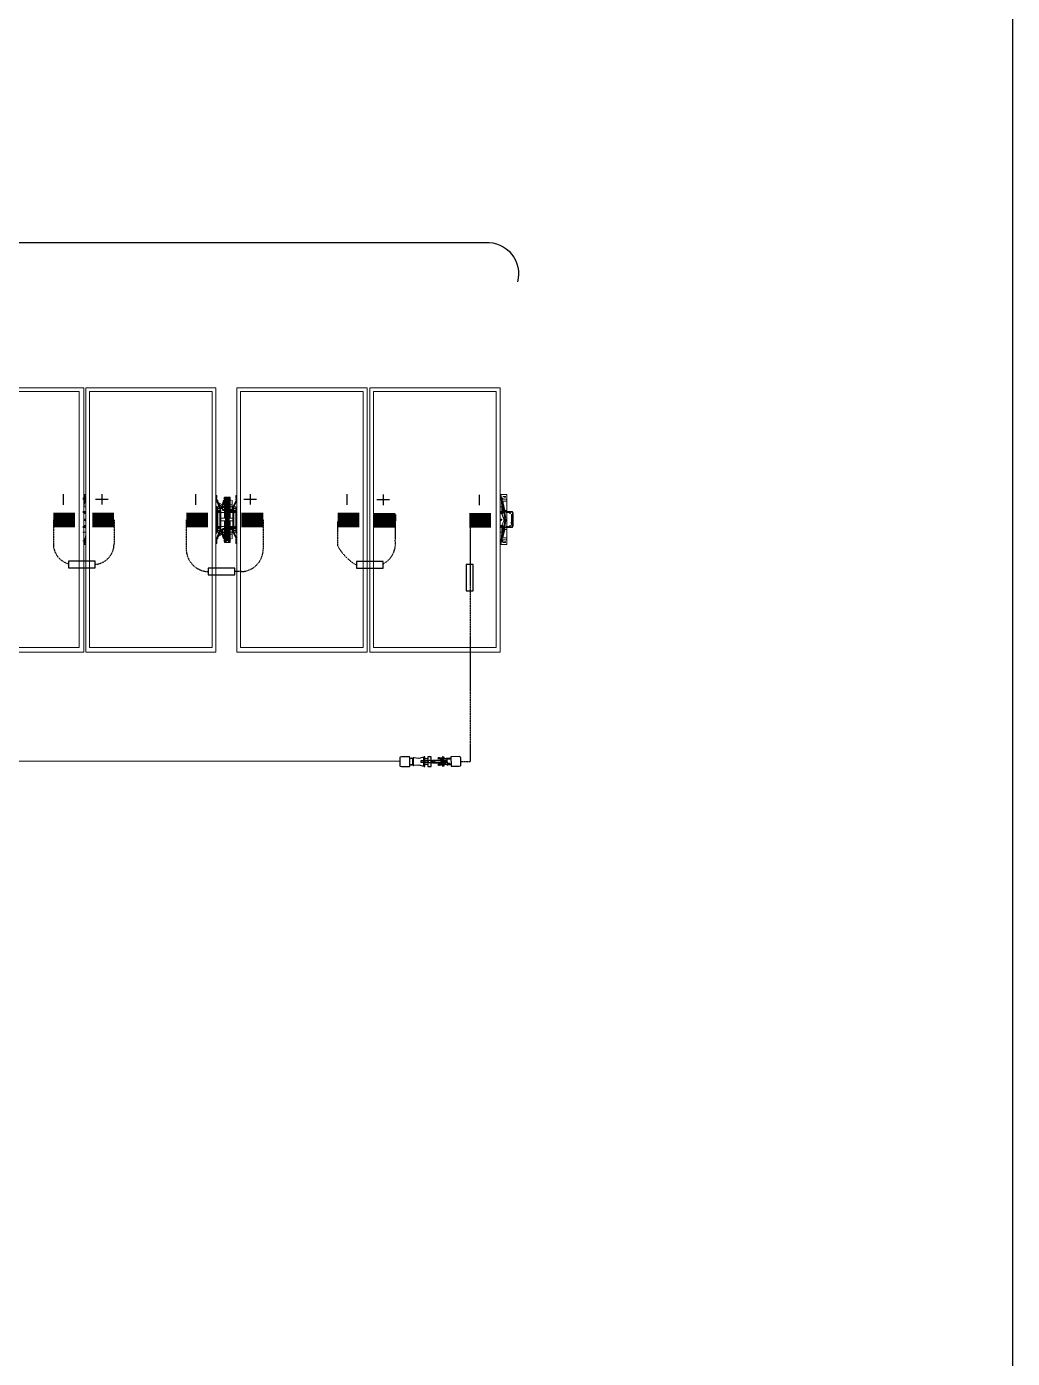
# Model space of a CAD drawing. Header units: feet. Extents: x -9903 to 12307, y -41 to 4121.
# Drawn here: x 3764.7 to 4102.5, y 2296.1 to 2752.3 of the extents above; entities that cross this region are included whole.
import ezdxf
from ezdxf.lldxf.tags import DXFTag

# ---------------------------------------------------------------- set-up
doc = ezdxf.new("R2010")
doc.units = ezdxf.units.FT
doc.header["$MEASUREMENT"] = 0
doc.linetypes.add('HIDDEN', pattern=[0.375, 0.25, -0.125])
for name, color, linetype in [('E-HARN-COMP', 8, 'Continuous'), ('E-TRNK-CABL-NEG', 6, 'HIDDEN'), ('E-TRUNK-CABLE-POS', 6, 'HIDDEN'), ('G-ANNO-TEXT', 1, 'Continuous'), ('Polarity-Text', 7, 'Continuous'), ('PV-DC-CABL-UG+', 5, 'DC+')]:
    doc.layers.add(name, color=color, linetype=linetype)
doc.styles.add('NEI-A', font='arial.ttf')
tags = doc.linetypes.add('DC+', pattern='A,0.176989,-0.049113,["DC+",NEI-A,S=0.1,R=0,X=0,Y=-0.05],-0.049113,-0.250887,0.176989', length=0.703091).pattern_tags.tags
tags[6] = DXFTag(74, 10)

# ---------------------------------------------------------------- blocks, each defined once
blk = doc.blocks.new('A$Cc93f9aa1')
at = {"lineweight": 5}
for points in [[(0.0233, 0.4666), (0.2533, 0.4666), (0.2533, 0), (0.0233, 0)], [(0.2467, 0.4583), (0.2467, 0.0067), (0.03, 0.0067), (0.03, 0.4583)], [(0.4883, 0.4666), (0.2583, 0.4666), (0.2583, 0), (0.4883, 0)], [(0.4816, 0.4583), (0.4816, 0.0067), (0.265, 0.0067), (0.265, 0.4583)], [(0.525, 0.4666), (0.525, 0), (0.755, 0), (0.755, 0.4666)], [(0.5316, 0.4583), (0.7483, 0.4583), (0.7483, 0.0067), (0.5316, 0.0067)], [(0.7583, 0), (0.99, 0), (0.99, 0.4666), (0.7583, 0.4666)], [(0.7666, 0.0067), (0.7666, 0.4583), (0.9816, 0.4583), (0.9816, 0.0067)], [(0.5033, 0.2617), (0.5016, 0.2617)], [(0.51, 0.2617), (0.5083, 0.2617)], [(0.5116, 0.2667), (0.51, 0.2667), (0.51, 0.2583), (0.5116, 0.2583)], [(0.02, 0.2433), (0.0183, 0.2433), (0.0183, 0.245), (0.02, 0.245)], [(0.4916, 0.2483), (0.49, 0.2467), (0.4916, 0.245), (0.4933, 0.2467)], [(0.4916, 0.2483), (0.49, 0.2483), (0.49, 0.2467), (0.49, 0.245), (0.4916, 0.245), (0.4933, 0.245), (0.4933, 0.2467), (0.4933, 0.2483)], [(0.4933, 0.2467), (0.4916, 0.2467)], [(0.4983, 0.2483), (0.4966, 0.25), (0.4983, 0.2483), (0.5, 0.2483)], [(0.5016, 0.2367), (0.5, 0.2367)], [(0.5033, 0.2183), (0.5033, 0.2467), (0.5016, 0.2467), (0.5016, 0.2183)], [(0.5066, 0.2467), (0.5066, 0.2183), (0.5083, 0.2183), (0.5083, 0.2467)], [(0.5116, 0.235), (0.51, 0.235), (0.51, 0.2383), (0.51, 0.2367), (0.5083, 0.2367), (0.51, 0.2367), (0.51, 0.235)], [(0.52, 0.245), (0.5216, 0.245), (0.5216, 0.2467), (0.5216, 0.2483), (0.52, 0.2483), (0.5183, 0.2483), (0.5183, 0.2467), (0.5183, 0.245)], [(0.52, 0.2483), (0.5183, 0.2467), (0.52, 0.245), (0.5216, 0.2467)], [(0.5216, 0.2467), (0.52, 0.2467)], [(0.5216, 0.2467), (0.52, 0.2467)], [(0.525, 0.245), (0.5233, 0.245)], [(0.01, 0.22), (0.0117, 0.22), (0.0083, 0.22)], [(0.0133, 0.23), (0.015, 0.23), (0.0167, 0.22), (0.015, 0.22)], [(0.49, 0.235), (0.4883, 0.235)], [(0.49, 0.23), (0.4883, 0.23)], [(0.4916, 0.22), (0.49, 0.2183), (0.4916, 0.2167), (0.4933, 0.2183)], [(0.4916, 0.22), (0.49, 0.22), (0.49, 0.2183), (0.49, 0.2167), (0.4916, 0.2167), (0.4933, 0.2167), (0.4933, 0.2183), (0.4933, 0.22)], [(0.4933, 0.2183), (0.4916, 0.2183)], [(0.4933, 0.2183), (0.4916, 0.2183)], [(0.5, 0.2267), (0.5, 0.23)], [(0.5033, 0.1967), (0.505, 0.1967), (0.505, 0.1983), (0.505, 0.2183), (0.5033, 0.2183)], [(0.5116, 0.2167), (0.51, 0.2167)], [(0.52, 0.22), (0.5183, 0.2183), (0.52, 0.2167), (0.5216, 0.2183)], [(0.5216, 0.2183), (0.52, 0.2183)], [(0.5216, 0.2183), (0.52, 0.2183)], [(0.525, 0.235), (0.5233, 0.235)], [(0.5233, 0.23), (0.525, 0.23)], [(0.5233, 0.22), (0.525, 0.22)], [(0.7566, 0.235), (0.7566, 0.2333), (0.7583, 0.2333), (0.7583, 0.2317), (0.7566, 0.2317), (0.755, 0.2317), (0.755, 0.2333)], [(0.5033, 0.2033), (0.5016, 0.2033)], [(0.505, 0.195), (0.5033, 0.195)], [(0.5083, 0.1967), (0.5066, 0.1967)], [(0.5083, 0.195), (0.5066, 0.195)], [(0.51, 0.2033), (0.5083, 0.2033)], [(0.5233, 0.2), (0.5216, 0.2), (0.5216, 0.2017), (0.5216, 0.2)]]:
    blk.add_lwpolyline(points, close=True, dxfattribs=at)
for points in [[(0.0217, 0.27), (0.0217, 0.2733), (0.02, 0.27), (0.02, 0.2717), (0.0183, 0.2717), (0.0183, 0.2683), (0.0117, 0.2683), (0.0117, 0.2767), (0.0133, 0.2767)], [(0.0117, 0.2767), (0.0233, 0.2767)], [(0.0117, 0.25), (0.0117, 0.2467), (0.015, 0.2467), (0.015, 0.245), (0.0167, 0.245), (0.0183, 0.245), (0.0183, 0.2533), (0.0167, 0.25), (0.02, 0.2667), (0.02, 0.265), (0.0183, 0.265), (0.0117, 0.265), (0.0117, 0.2683)], [(0.0117, 0.265), (0.0117, 0.25), (0.015, 0.25), (0.015, 0.2467), (0.0167, 0.2467)], [(0.0183, 0.2733), (0.0167, 0.2733), (0.0133, 0.2733), (0.015, 0.2733)], [(0.0167, 0.2717), (0.0133, 0.2717)], [(0.015, 0.2317), (0.015, 0.235), (0.0167, 0.245), (0.0167, 0.2467), (0.0167, 0.25), (0.015, 0.25), (0.0183, 0.265)], [(0.02, 0.255), (0.0183, 0.255), (0.0183, 0.2533), (0.02, 0.27), (0.02, 0.2683), (0.02, 0.265)], [(0.02, 0.2683), (0.0183, 0.2683)], [(0.0233, 0.2467), (0.02, 0.2467), (0.02, 0.255), (0.0217, 0.2733), (0.0233, 0.2733), (0.0233, 0.2717)], [(0.0217, 0.2733), (0.0217, 0.275), (0.0217, 0.2733)], [(0.0217, 0.2683), (0.0217, 0.2667)], [(0.4966, 0.255), (0.495, 0.255), (0.4933, 0.2533), (0.4933, 0.2517), (0.49, 0.2517), (0.49, 0.255), (0.4933, 0.255), (0.4883, 0.265), (0.49, 0.265), (0.4883, 0.2667), (0.49, 0.2667), (0.49, 0.27), (0.49, 0.275), (0.4883, 0.275)], [(0.49, 0.27), (0.49, 0.27)], [(0.49, 0.2667), (0.49, 0.2667)], [(0.49, 0.265), (0.495, 0.255), (0.4933, 0.255), (0.4933, 0.2533)], [(0.4966, 0.2517), (0.4966, 0.25), (0.4966, 0.2617), (0.4966, 0.2667), (0.4966, 0.2583), (0.5, 0.2583), (0.5, 0.2667), (0.4983, 0.2667)], [(0.4966, 0.26), (0.4966, 0.25)], [(0.4966, 0.26), (0.4966, 0.26)], [(0.4983, 0.2667), (0.4983, 0.2667)], [(0.5, 0.2717), (0.5, 0.2733), (0.5, 0.27), (0.5016, 0.27), (0.5033, 0.27), (0.5033, 0.2683), (0.505, 0.2683), (0.505, 0.2667)], [(0.5083, 0.2733), (0.5066, 0.2733), (0.5016, 0.2733), (0.5, 0.2733), (0.5016, 0.2733)], [(0.5033, 0.2717), (0.5016, 0.2717), (0.5, 0.2717), (0.5016, 0.2717), (0.5033, 0.27), (0.505, 0.27), (0.5033, 0.27), (0.505, 0.27), (0.5066, 0.27), (0.5083, 0.27), (0.5066, 0.27), (0.5083, 0.2717), (0.51, 0.2717), (0.5083, 0.2717), (0.5066, 0.2717)], [(0.5, 0.27), (0.5, 0.2617), (0.5, 0.2383), (0.5016, 0.2383)], [(0.5016, 0.27), (0.5, 0.27), (0.5016, 0.27), (0.5033, 0.27), (0.5016, 0.27), (0.5016, 0.2683), (0.5033, 0.2683), (0.505, 0.2683), (0.5066, 0.2683), (0.5083, 0.2683), (0.51, 0.2683)], [(0.5, 0.2667), (0.5016, 0.2667)], [(0.5016, 0.27), (0.5016, 0.27)], [(0.5016, 0.2467), (0.5016, 0.2683), (0.5033, 0.2683), (0.5033, 0.2467), (0.505, 0.2467), (0.505, 0.2183), (0.5066, 0.2183), (0.5066, 0.1967), (0.5083, 0.1967), (0.5083, 0.2183)], [(0.5033, 0.2667), (0.505, 0.2667), (0.505, 0.2467), (0.5066, 0.2467), (0.5066, 0.2683), (0.5083, 0.2683), (0.5083, 0.27), (0.51, 0.27), (0.51, 0.2733), (0.5083, 0.2733), (0.5083, 0.2717)], [(0.505, 0.27), (0.5066, 0.27), (0.5066, 0.2683), (0.5083, 0.2683), (0.5083, 0.2467)], [(0.5066, 0.27), (0.5083, 0.27), (0.51, 0.27), (0.5083, 0.27), (0.51, 0.27), (0.5116, 0.27)], [(0.5066, 0.2667), (0.5083, 0.2667)], [(0.5083, 0.2383), (0.51, 0.2383), (0.51, 0.2617), (0.51, 0.27)], [(0.51, 0.2667), (0.5116, 0.2667), (0.5133, 0.2617), (0.5133, 0.25), (0.5133, 0.2517)], [(0.51, 0.2483), (0.5116, 0.25), (0.5116, 0.2483), (0.5133, 0.25), (0.5133, 0.26)], [(0.5116, 0.2667), (0.5116, 0.2667)], [(0.52, 0.2617), (0.5133, 0.2583), (0.5133, 0.2567)], [(0.5133, 0.26), (0.5133, 0.26)], [(0.5216, 0.265), (0.5183, 0.255), (0.52, 0.255), (0.5183, 0.2533), (0.5183, 0.255), (0.52, 0.255)], [(0.5233, 0.2567), (0.5233, 0.255), (0.52, 0.255), (0.5233, 0.265), (0.5216, 0.265), (0.5216, 0.2633), (0.5216, 0.265), (0.5233, 0.265), (0.525, 0.2667)], [(0.5216, 0.2633), (0.5216, 0.2667), (0.5233, 0.2667), (0.5233, 0.27), (0.5233, 0.275), (0.525, 0.275)], [(0.5233, 0.27), (0.5233, 0.27)], [(0.5233, 0.2667), (0.5233, 0.2667)], [(0.755, 0.2767), (0.7583, 0.2767)], [(0.7566, 0.27), (0.7566, 0.2733), (0.7566, 0.275), (0.7566, 0.2733), (0.7566, 0.2717), (0.7583, 0.2717), (0.7583, 0.27), (0.7583, 0.2683)], [(0.7566, 0.275), (0.7583, 0.275)], [(0.76, 0.255), (0.7583, 0.255), (0.7583, 0.2633), (0.7566, 0.2733)], [(0, 0.245), (0, 0.22)], [(0.0017, 0.2467), (0.005, 0.2467), (0.01, 0.2467), (0.0083, 0.2467), (0.01, 0.2467)], [(0.0017, 0.245), (0.0033, 0.245)], [(0.0033, 0.2383), (0.0033, 0.2433), (0.0033, 0.2233), (0.0033, 0.2283), (0.0033, 0.2267)], [(0.005, 0.2383), (0.0033, 0.2383), (0.0033, 0.2283)], [(0.0033, 0.2367), (0.0033, 0.2383), (0.0033, 0.2367)], [(0.0067, 0.2433), (0.005, 0.2433), (0.005, 0.245), (0.0067, 0.245), (0.0067, 0.2467), (0.0083, 0.2467), (0.01, 0.2467), (0.0117, 0.2467), (0.0083, 0.2467), (0.0083, 0.245), (0.0067, 0.245), (0.005, 0.245), (0.005, 0.2433)], [(0.005, 0.245), (0.0067, 0.245)], [(0.0133, 0.2467), (0.0117, 0.2467), (0.01, 0.2467), (0.01, 0.245), (0.0083, 0.245), (0.0067, 0.245), (0.0083, 0.245), (0.0117, 0.245), (0.01, 0.245)], [(0.0083, 0.2467), (0.0083, 0.245)], [(0.0117, 0.2467), (0.0117, 0.245), (0.0117, 0.2183)], [(0.0133, 0.245), (0.0117, 0.245), (0.0117, 0.2417), (0.0117, 0.2233), (0.0117, 0.22), (0.0133, 0.22)], [(0.015, 0.245), (0.0133, 0.235), (0.0133, 0.2317)], [(0.0233, 0.2433), (0.02, 0.2433), (0.0217, 0.2433), (0.02, 0.2433), (0.0167, 0.235), (0.015, 0.235), (0.0133, 0.235)], [(0.0183, 0.25), (0.0167, 0.25), (0.015, 0.25)], [(0.015, 0.235), (0.0167, 0.235), (0.02, 0.2433), (0.02, 0.245), (0.02, 0.2433)], [(0.0183, 0.2433), (0.02, 0.245), (0.0183, 0.245), (0.02, 0.245), (0.02, 0.2467)], [(0.0233, 0.245), (0.02, 0.245), (0.0217, 0.245)], [(0.4866, 0.255), (0.4866, 0.255)], [(0.4883, 0.255), (0.4883, 0.2567)], [(0.49, 0.255), (0.4883, 0.255), (0.4883, 0.2533), (0.4883, 0.255), (0.4883, 0.2533), (0.4883, 0.2517), (0.49, 0.2517), (0.49, 0.25), (0.4883, 0.25), (0.4883, 0.215), (0.49, 0.215), (0.49, 0.2133), (0.4933, 0.2133), (0.4933, 0.2117), (0.4933, 0.21), (0.495, 0.21), (0.49, 0.2), (0.4883, 0.2), (0.49, 0.2017)], [(0.4883, 0.25), (0.4883, 0.2517)], [(0.4883, 0.245), (0.49, 0.245)], [(0.495, 0.245), (0.5, 0.245), (0.4983, 0.2467), (0.495, 0.2467), (0.4933, 0.2467), (0.4916, 0.2467), (0.4933, 0.2467), (0.4916, 0.2467), (0.4933, 0.2467), (0.4916, 0.2467), (0.4933, 0.2467), (0.4916, 0.2467), (0.4916, 0.245), (0.4933, 0.245), (0.4933, 0.2483), (0.4916, 0.2483), (0.4916, 0.2467)], [(0.4933, 0.215), (0.495, 0.215), (0.495, 0.2517), (0.4933, 0.2517), (0.495, 0.2517), (0.495, 0.255)], [(0.4933, 0.2517), (0.4933, 0.2517)], [(0.495, 0.2517), (0.495, 0.2517)], [(0.5, 0.2483), (0.4983, 0.2483), (0.4966, 0.25), (0.4983, 0.25), (0.4983, 0.2483), (0.5, 0.2483), (0.495, 0.2483)], [(0.5016, 0.23), (0.5, 0.23), (0.5016, 0.23), (0.5, 0.23), (0.5016, 0.23), (0.495, 0.23), (0.495, 0.235), (0.5016, 0.235), (0.5, 0.235), (0.5, 0.2367), (0.5, 0.2383), (0.5, 0.235)], [(0.4966, 0.2583), (0.4966, 0.2567), (0.4966, 0.255), (0.5, 0.255), (0.5, 0.2583)], [(0.4966, 0.2567), (0.4966, 0.2517), (0.4966, 0.25), (0.5, 0.25), (0.5, 0.255)], [(0.51, 0.2583), (0.51, 0.255), (0.5116, 0.255), (0.5116, 0.2567), (0.5133, 0.2517), (0.5116, 0.25), (0.51, 0.25), (0.51, 0.255)], [(0.515, 0.25), (0.5133, 0.25), (0.5116, 0.2483), (0.5133, 0.2483), (0.5116, 0.2483), (0.51, 0.2483), (0.5116, 0.2483), (0.51, 0.2483), (0.51, 0.2467)], [(0.51, 0.245), (0.5166, 0.245)], [(0.5183, 0.2583), (0.5133, 0.2533)], [(0.5183, 0.2133), (0.5216, 0.2133), (0.5216, 0.2117), (0.5233, 0.21), (0.5233, 0.2117), (0.525, 0.2117), (0.5233, 0.2117), (0.5233, 0.2133), (0.5216, 0.2133), (0.5216, 0.215), (0.5233, 0.215), (0.5233, 0.25), (0.5216, 0.25), (0.5216, 0.2517), (0.5216, 0.2533), (0.5233, 0.255), (0.5233, 0.2533), (0.525, 0.255), (0.5233, 0.2533), (0.5233, 0.2517), (0.5183, 0.2517), (0.5183, 0.2533), (0.5166, 0.2533), (0.515, 0.2517), (0.5133, 0.2517), (0.5183, 0.255), (0.5166, 0.2533), (0.5166, 0.2517), (0.5183, 0.2517), (0.5166, 0.2517), (0.5166, 0.215), (0.5183, 0.215)], [(0.5216, 0.245), (0.52, 0.245), (0.5216, 0.2467), (0.5216, 0.2483), (0.5183, 0.2483), (0.5183, 0.2467), (0.52, 0.245)], [(0.5183, 0.2467), (0.52, 0.2467)], [(0.52, 0.2483), (0.5216, 0.2483)], [(0.52, 0.2467), (0.5216, 0.2467)], [(0.52, 0.2467), (0.5216, 0.2467)], [(0.52, 0.2467), (0.5216, 0.2467)], [(0.52, 0.2467), (0.5216, 0.2467)], [(0.52, 0.2467), (0.5216, 0.2467)], [(0.5233, 0.2517), (0.5233, 0.25)], [(0.525, 0.2467), (0.5233, 0.2467)], [(0.755, 0.2467), (0.7583, 0.2467)], [(0.755, 0.245), (0.7583, 0.245), (0.76, 0.245)], [(0.7583, 0.245), (0.7583, 0.2433), (0.755, 0.2433)], [(0.76, 0.2467), (0.7583, 0.2467), (0.7583, 0.255)], [(0.0067, 0.2217), (0.005, 0.2217), (0.005, 0.22), (0.0067, 0.22), (0.0083, 0.2183), (0.0117, 0.2183), (0.01, 0.2183), (0.005, 0.2183), (0.0017, 0.2183)], [(0.0017, 0.22), (0.0033, 0.22)], [(0.005, 0.2217), (0.005, 0.22), (0.0067, 0.22), (0.0083, 0.22), (0.0083, 0.2183), (0.0083, 0.22), (0.01, 0.22), (0.0083, 0.22), (0.0067, 0.22), (0.005, 0.22)], [(0.0133, 0.2183), (0.0117, 0.2183), (0.01, 0.22), (0.0083, 0.22)], [(0.0117, 0.1967), (0.0117, 0.2), (0.0183, 0.2), (0.02, 0.2), (0.0167, 0.215), (0.0167, 0.2167), (0.015, 0.2167), (0.0167, 0.2167), (0.0167, 0.215), (0.0167, 0.22), (0.0167, 0.2183), (0.015, 0.2183), (0.015, 0.22)], [(0.0117, 0.2167), (0.0117, 0.2183), (0.015, 0.2183), (0.015, 0.2167)], [(0.0183, 0.2), (0.015, 0.2167), (0.0117, 0.2167), (0.0117, 0.2)], [(0.02, 0.2233), (0.0167, 0.2317), (0.0167, 0.235), (0.015, 0.2333), (0.015, 0.2317), (0.0167, 0.23), (0.015, 0.23), (0.0167, 0.23), (0.02, 0.2217), (0.0217, 0.2217), (0.02, 0.2217), (0.02, 0.22), (0.0183, 0.2217)], [(0.0217, 0.1917), (0.02, 0.21), (0.02, 0.2117), (0.0183, 0.2117), (0.0183, 0.22), (0.0167, 0.22), (0.0183, 0.22), (0.0183, 0.2217), (0.02, 0.2217), (0.0233, 0.2217)], [(0.02, 0.1967), (0.02, 0.195), (0.0183, 0.2117), (0.0167, 0.215), (0.0183, 0.215)], [(0.0233, 0.22), (0.02, 0.22), (0.0217, 0.22), (0.02, 0.22), (0.02, 0.2217), (0.02, 0.22), (0.0183, 0.22), (0.02, 0.22), (0.02, 0.2183), (0.02, 0.21)], [(0.02, 0.22), (0.0183, 0.22)], [(0.0233, 0.2317), (0.02, 0.2317), (0.02, 0.2333), (0.0217, 0.2333), (0.0217, 0.235), (0.0233, 0.2333)], [(0.0233, 0.2183), (0.02, 0.2183)], [(0.4883, 0.22), (0.49, 0.22)], [(0.4883, 0.2133), (0.4883, 0.215)], [(0.4883, 0.21), (0.4883, 0.2117), (0.4883, 0.2133), (0.49, 0.2133), (0.49, 0.21), (0.4933, 0.21), (0.4883, 0.2)], [(0.49, 0.21), (0.49, 0.2117), (0.4883, 0.2117)], [(0.4933, 0.22), (0.4916, 0.22)], [(0.4916, 0.2183), (0.4916, 0.22)], [(0.4916, 0.2183), (0.4933, 0.2183)], [(0.4916, 0.2183), (0.4933, 0.2183)], [(0.4916, 0.2183), (0.4933, 0.2183)], [(0.4916, 0.2183), (0.4933, 0.2183)], [(0.4916, 0.2183), (0.4916, 0.2167), (0.4933, 0.2167)], [(0.4916, 0.2183), (0.4933, 0.2183)], [(0.4933, 0.2183), (0.4933, 0.22)], [(0.4933, 0.2183), (0.4933, 0.2167)], [(0.4933, 0.215), (0.4933, 0.215)], [(0.4933, 0.2117), (0.495, 0.2117), (0.495, 0.21), (0.495, 0.2133), (0.4933, 0.2133)], [(0.495, 0.235), (0.4966, 0.235)], [(0.495, 0.2183), (0.4983, 0.2183), (0.5, 0.22), (0.495, 0.22)], [(0.5, 0.2167), (0.4983, 0.2167), (0.4966, 0.215), (0.4983, 0.2167), (0.4983, 0.215), (0.4966, 0.215), (0.4983, 0.2167), (0.5, 0.2167), (0.4983, 0.2167), (0.5, 0.2167), (0.495, 0.2167)], [(0.495, 0.215), (0.495, 0.215)], [(0.4966, 0.2133), (0.4966, 0.215), (0.4966, 0.1983), (0.4966, 0.2067), (0.5, 0.2067), (0.5, 0.21)], [(0.4966, 0.2083), (0.4966, 0.215), (0.5, 0.215), (0.5, 0.2117), (0.5, 0.21), (0.4966, 0.21), (0.4966, 0.2083), (0.4966, 0.2067)], [(0.4966, 0.205), (0.4966, 0.215)], [(0.5016, 0.2267), (0.5, 0.2267), (0.5, 0.2033), (0.5, 0.195)], [(0.5066, 0.195), (0.5066, 0.1967), (0.505, 0.1967), (0.5033, 0.1967), (0.5016, 0.1967), (0.5016, 0.2183)], [(0.5083, 0.235), (0.5166, 0.235), (0.5166, 0.23), (0.5083, 0.23), (0.51, 0.23), (0.5116, 0.23), (0.51, 0.23)], [(0.5083, 0.23), (0.51, 0.23), (0.51, 0.2267), (0.51, 0.23), (0.5116, 0.23)], [(0.5083, 0.2267), (0.51, 0.2267)], [(0.51, 0.2033), (0.51, 0.2267)], [(0.5166, 0.22), (0.51, 0.22)], [(0.5133, 0.2133), (0.5133, 0.215), (0.51, 0.215), (0.51, 0.2117), (0.51, 0.21), (0.5116, 0.21), (0.5116, 0.2083), (0.5133, 0.2133), (0.5133, 0.215), (0.5133, 0.205), (0.5133, 0.215), (0.5116, 0.2167), (0.5133, 0.2167), (0.5116, 0.2167), (0.51, 0.2167), (0.51, 0.2183)], [(0.5116, 0.2167), (0.5133, 0.215), (0.5116, 0.2167), (0.5116, 0.215)], [(0.52, 0.21), (0.5183, 0.2117), (0.5166, 0.2117), (0.515, 0.2133), (0.5133, 0.2133), (0.5183, 0.21), (0.5183, 0.2117), (0.5183, 0.2133), (0.5166, 0.2133), (0.5166, 0.2117), (0.5183, 0.21), (0.52, 0.21), (0.5183, 0.21), (0.5216, 0.2)], [(0.5183, 0.2067), (0.5133, 0.2117)], [(0.5166, 0.215), (0.5166, 0.215)], [(0.52, 0.22), (0.5183, 0.22), (0.5183, 0.2183), (0.52, 0.2167), (0.5183, 0.2167), (0.5183, 0.2183), (0.5183, 0.22), (0.52, 0.22), (0.5216, 0.22), (0.5216, 0.2183), (0.5216, 0.2167), (0.52, 0.2167), (0.5216, 0.2183), (0.5216, 0.22), (0.52, 0.22), (0.5216, 0.22)], [(0.5183, 0.215), (0.5183, 0.215)], [(0.52, 0.2183), (0.5216, 0.2183)], [(0.52, 0.2183), (0.5216, 0.2183)], [(0.52, 0.2183), (0.5216, 0.2183)], [(0.52, 0.2183), (0.5216, 0.2183)], [(0.52, 0.2183), (0.5216, 0.2183)], [(0.5233, 0.2117), (0.5233, 0.21), (0.52, 0.21), (0.5233, 0.2)], [(0.5233, 0.2183), (0.525, 0.2183)], [(0.5233, 0.215), (0.5233, 0.2133)], [(0.755, 0.2217), (0.7583, 0.2217), (0.7583, 0.22)], [(0.755, 0.22), (0.7583, 0.22), (0.76, 0.22)], [(0.7583, 0.2183), (0.755, 0.2183)], [(0.76, 0.2183), (0.7583, 0.2183), (0.7583, 0.21), (0.7566, 0.2), (0.7566, 0.1917), (0.7583, 0.1917)], [(0.0133, 0.1883), (0.0117, 0.1883), (0.0117, 0.1967), (0.0183, 0.1967), (0.0183, 0.195), (0.02, 0.195), (0.0217, 0.1917), (0.0217, 0.19)], [(0.0233, 0.1883), (0.0117, 0.1883)], [(0.0133, 0.1933), (0.0167, 0.1933)], [(0.0183, 0.1917), (0.0167, 0.1917), (0.0133, 0.1917), (0.015, 0.1917)], [(0.02, 0.2), (0.02, 0.1967), (0.0183, 0.1967)], [(0.0217, 0.1983), (0.0217, 0.1967)], [(0.0217, 0.195), (0.0217, 0.1917), (0.0233, 0.1917)], [(0.0233, 0.1933), (0.0233, 0.1917), (0.0217, 0.1917), (0.0217, 0.19), (0.0233, 0.19)], [(0.4866, 0.21), (0.4866, 0.21)], [(0.49, 0.1967), (0.49, 0.1983), (0.4883, 0.1983)], [(0.49, 0.195), (0.49, 0.19), (0.4883, 0.19)], [(0.49, 0.1983), (0.49, 0.1983)], [(0.495, 0.21), (0.4966, 0.21)], [(0.4966, 0.205), (0.4966, 0.205)], [(0.4983, 0.1983), (0.5, 0.1983), (0.5, 0.2067)], [(0.5, 0.1983), (0.5016, 0.1983)], [(0.5083, 0.1933), (0.51, 0.1933), (0.5083, 0.1933), (0.5033, 0.1933), (0.5, 0.1933), (0.5016, 0.1933), (0.5016, 0.195), (0.5016, 0.1967), (0.5, 0.195), (0.5016, 0.195)], [(0.5016, 0.1967), (0.5016, 0.195), (0.5, 0.195), (0.5, 0.1933)], [(0.5, 0.1933), (0.5016, 0.1933), (0.5, 0.1933)], [(0.505, 0.1933), (0.5033, 0.1933), (0.5016, 0.1933), (0.5033, 0.195), (0.505, 0.195), (0.5033, 0.195), (0.5033, 0.1967)], [(0.5016, 0.195), (0.5033, 0.195), (0.5016, 0.195)], [(0.5033, 0.1983), (0.505, 0.1983)], [(0.5066, 0.1983), (0.5083, 0.1983)], [(0.5083, 0.1967), (0.51, 0.195), (0.51, 0.1933), (0.5083, 0.1933), (0.5066, 0.195), (0.5083, 0.195), (0.5083, 0.1967), (0.5083, 0.195), (0.51, 0.195), (0.5083, 0.195), (0.5083, 0.1933), (0.51, 0.1933)], [(0.5066, 0.195), (0.5083, 0.195), (0.5066, 0.195)], [(0.51, 0.21), (0.51, 0.2067), (0.5116, 0.2067), (0.5116, 0.1983), (0.51, 0.1983), (0.51, 0.2067)], [(0.51, 0.1983), (0.5116, 0.1983), (0.5133, 0.205)], [(0.51, 0.2033), (0.51, 0.195)], [(0.51, 0.195), (0.5116, 0.195)], [(0.52, 0.2033), (0.5133, 0.2067), (0.5133, 0.2083)], [(0.5133, 0.205), (0.5133, 0.205)], [(0.5216, 0.2017), (0.5216, 0.1983), (0.5233, 0.1983), (0.5233, 0.1967)], [(0.525, 0.2), (0.5233, 0.2017)], [(0.5233, 0.1983), (0.525, 0.1983)], [(0.5233, 0.1983), (0.5233, 0.1983)], [(0.5233, 0.195), (0.5233, 0.19), (0.525, 0.19)], [(0.5233, 0.195), (0.5233, 0.195)], [(0.525, 0.21), (0.525, 0.21)], [(0.755, 0.1883), (0.7583, 0.1883)], [(0.7583, 0.1967), (0.7583, 0.195), (0.7583, 0.1933), (0.7566, 0.1933), (0.7566, 0.19), (0.7583, 0.19)], [(0.7566, 0.195), (0.7566, 0.1917), (0.7566, 0.19)]]:
    blk.add_lwpolyline(points, dxfattribs=at)
at = {"color": 8, "lineweight": 5, "true_color": 0x808080}
for points in [[(0.0117, 0.2767), (0.0233, 0.2767)], [(0.0233, 0.275), (0.0217, 0.275)], [(0.0233, 0.265), (0.0217, 0.2733)], [(0.4883, 0.2667), (0.49, 0.2667)], [(0.5, 0.27), (0.5, 0.2617)], [(0.5016, 0.2617), (0.5016, 0.2383), (0.5016, 0.235), (0.5, 0.235)], [(0.5016, 0.2717), (0.5016, 0.2733)], [(0.5016, 0.2717), (0.5016, 0.2717)], [(0.5016, 0.27), (0.5033, 0.27)], [(0.5083, 0.2733), (0.5083, 0.2717)], [(0.5083, 0.2717), (0.5083, 0.2717)], [(0.5083, 0.27), (0.51, 0.27)], [(0.5083, 0.2617), (0.5083, 0.2383), (0.5083, 0.235), (0.51, 0.235)], [(0.51, 0.2617), (0.51, 0.27)], [(0.52, 0.26), (0.5183, 0.2583), (0.5166, 0.2583), (0.515, 0.2567), (0.5133, 0.255)], [(0.755, 0.2767), (0.7583, 0.2767)], [(0.7566, 0.2733), (0.755, 0.2583)], [(0.755, 0.2683), (0.755, 0.27)], [(0.7583, 0.2733), (0.7583, 0.275), (0.7566, 0.275)], [(0.7566, 0.2733), (0.7566, 0.2733)], [(0.7583, 0.2617), (0.7583, 0.27), (0.76, 0.27)], [(0.7583, 0.2667), (0.7583, 0.2683)], [(0.0017, 0.2467), (0.0017, 0.2183)], [(0.0083, 0.245), (0.01, 0.245)], [(0.02, 0.255), (0.0233, 0.255)], [(0.4883, 0.2567), (0.49, 0.2567)], [(0.4883, 0.2567), (0.4883, 0.2567)], [(0.49, 0.2483), (0.49, 0.25)], [(0.49, 0.22), (0.49, 0.245)], [(0.4933, 0.2517), (0.4933, 0.2483)], [(0.4933, 0.245), (0.4933, 0.22)], [(0.5, 0.2583), (0.5016, 0.2583)], [(0.5, 0.255), (0.5016, 0.255)], [(0.5, 0.25), (0.5016, 0.25)], [(0.51, 0.2583), (0.5116, 0.2583)], [(0.51, 0.255), (0.5116, 0.255)], [(0.51, 0.25), (0.5116, 0.25)], [(0.5183, 0.2483), (0.5183, 0.2517)], [(0.5183, 0.22), (0.5183, 0.245)], [(0.5216, 0.25), (0.5216, 0.2483)], [(0.5216, 0.245), (0.5216, 0.22)], [(0.525, 0.2567), (0.5233, 0.2567)], [(0.525, 0.2567), (0.525, 0.2567)], [(0.755, 0.255), (0.7583, 0.255)], [(0.01, 0.22), (0.0083, 0.22)], [(0.49, 0.215), (0.49, 0.2167)], [(0.4933, 0.2167), (0.4933, 0.215)], [(0.5016, 0.2033), (0.5016, 0.23), (0.5, 0.23)], [(0.5, 0.215), (0.5016, 0.215)], [(0.5, 0.2117), (0.5016, 0.2117)], [(0.5083, 0.2033), (0.5083, 0.2267), (0.5083, 0.23), (0.51, 0.23)], [(0.51, 0.215), (0.5116, 0.215)], [(0.51, 0.2117), (0.5116, 0.2117)], [(0.5183, 0.215), (0.5183, 0.2167)], [(0.5216, 0.2167), (0.5216, 0.215)], [(0.0117, 0.1883), (0.0233, 0.1883)], [(0.0233, 0.21), (0.02, 0.21)], [(0.0217, 0.1917), (0.0217, 0.1933), (0.0233, 0.2)], [(0.0217, 0.19), (0.0233, 0.19)], [(0.4883, 0.2083), (0.4883, 0.21)], [(0.4883, 0.2083), (0.4883, 0.2083)], [(0.49, 0.1967), (0.4883, 0.1967)], [(0.49, 0.195), (0.4883, 0.195)], [(0.5, 0.2067), (0.5016, 0.2067)], [(0.5, 0.2033), (0.5, 0.195)], [(0.5016, 0.195), (0.5033, 0.195), (0.5016, 0.195), (0.5033, 0.195), (0.505, 0.195)], [(0.5016, 0.1933), (0.5016, 0.1933)], [(0.5016, 0.1933), (0.5033, 0.1933)], [(0.5033, 0.1967), (0.505, 0.1967)], [(0.5066, 0.195), (0.5083, 0.195), (0.51, 0.195), (0.5083, 0.195), (0.51, 0.195), (0.51, 0.2033)], [(0.5066, 0.1967), (0.5083, 0.1967)], [(0.5083, 0.1933), (0.5083, 0.1933)], [(0.5083, 0.1933), (0.51, 0.1933)], [(0.51, 0.2067), (0.5116, 0.2067)], [(0.5133, 0.21), (0.515, 0.2083), (0.5166, 0.2083), (0.5183, 0.2067), (0.52, 0.205)], [(0.5233, 0.21), (0.525, 0.2083)], [(0.525, 0.1983), (0.5233, 0.1983), (0.525, 0.1983)], [(0.5233, 0.1967), (0.525, 0.1967)], [(0.5233, 0.195), (0.525, 0.195)], [(0.525, 0.2083), (0.525, 0.2083)], [(0.7583, 0.21), (0.755, 0.21)], [(0.755, 0.2067), (0.7566, 0.1917)], [(0.755, 0.1967), (0.755, 0.195), (0.7566, 0.195)], [(0.755, 0.1883), (0.7583, 0.1883)], [(0.7566, 0.19), (0.7583, 0.19), (0.7583, 0.1917)], [(0.7566, 0.1917), (0.7566, 0.1917)], [(0.7583, 0.2033), (0.7583, 0.195), (0.76, 0.195)], [(0.76, 0.1967), (0.7583, 0.1967), (0.7583, 0.1983)]]:
    blk.add_lwpolyline(points, dxfattribs=at)
for points in [[(0.4883, 0.27), (0.49, 0.27)], [(0.5033, 0.27), (0.5016, 0.27)], [(0.505, 0.27), (0.5033, 0.27)], [(0.5083, 0.27), (0.5066, 0.27)], [(0.51, 0.27), (0.5083, 0.27)], [(0.525, 0.27), (0.5233, 0.27)], [(0.525, 0.2667), (0.5233, 0.2667)], [(0.7566, 0.27), (0.755, 0.27)], [(0.5033, 0.2367), (0.5016, 0.2367)], [(0.51, 0.2367), (0.5083, 0.2367)], [(0.5033, 0.2283), (0.5016, 0.2283)], [(0.51, 0.2283), (0.5083, 0.2283)], [(0.49, 0.1983), (0.4883, 0.1983)]]:
    blk.add_lwpolyline(points, close=True, dxfattribs=at)
blk = doc.blocks.new('A$C2C7A52CE')
at = {"layer": 'E-HARN-COMP'}
for p, q in [((-0.496, 0.086, 0.079), (-0.494, 0.085, 0.079)), ((-0.496, -0.086, 0.079), (-0.494, -0.085, 0.079))]:
    blk.add_line(p, q, dxfattribs=at)
for points, elevation in [([(-0.634, -0.1), (-0.636, -0.098), (-0.636, 0.098), (-0.634, 0.1), (-0.576, 0.1), (-0.573, 0.097), (-0.573, -0.097), (-0.576, -0.1), (-0.634, -0.1)], -0.033), ([(-0.634, 0.031), (-0.629, 0.031), (-0.629, 0.022), (-0.598, 0.022)], 0.079), ([(-0.573, 0.062), (-0.571, 0.06), (-0.515, 0.06), (-0.512, 0.062)], 0.015), ([(-0.509, -0.1), (-0.512, -0.097), (-0.512, 0.097), (-0.509, 0.1), (-0.496, 0.1), (-0.496, -0.1), (-0.509, -0.1)], -0.033), ([(-0.493, 0.097), (-0.493, 0.093), (-0.491, 0.089), (-0.389, 0.062), (-0.284, 0.075), (-0.281, 0.078), (-0.27, 0.078), (-0.27, -0.078), (-0.281, -0.078), (-0.284, -0.075), (-0.389, -0.062), (-0.491, -0.089), (-0.493, -0.097), (-0.493, 0.097)], -0.033), ([(-0.27, -0.078), (-0.267, -0.075), (-0.267, 0.075), (-0.27, 0.078)], -0.033), ([(-0.267, 0.069), (-0.263, 0.065), (-0.246, 0.065), (-0.246, 0.072), (-0.237, 0.072), (-0.237, 0.065), (-0.222, 0.065), (-0.218, 0.072), (-0.216, 0.072), (-0.212, 0.065), (-0.209, 0.065), (-0.204, 0.072), (-0.203, 0.072)], 0.079), ([(-0.003, -0.087), (-0.006, -0.091), (-0.033, -0.1), (-0.141, -0.1), (-0.198, -0.098), (-0.203, -0.095), (-0.203, 0.094), (-0.198, 0.098), (-0.141, 0.1), (-0.034, 0.1), (-0.006, 0.09), (-0.003, 0.087), (0, 0.059), (0, 0.002), (-0.002, -0.07), (-0.003, -0.087)], -0.024), ([(-0.634, -0.031), (-0.629, -0.031), (-0.629, -0.022), (-0.598, -0.022)], 0.079), ([(-0.573, -0.063), (-0.571, -0.06), (-0.515, -0.06), (-0.512, -0.063)], 0.015), ([(-0.267, -0.069), (-0.263, -0.065), (-0.246, -0.065), (-0.246, -0.072), (-0.237, -0.072), (-0.237, -0.065), (-0.229, -0.065), (-0.225, -0.073), (-0.223, -0.073), (-0.218, -0.065), (-0.215, -0.065), (-0.211, -0.073), (-0.209, -0.073), (-0.205, -0.065), (-0.203, -0.065)], -0.039)]:
    blk.add_lwpolyline(points, dxfattribs=dict(at, elevation=elevation))
for points in [[(-0.59, 0.018), (-0.426, 0.018)], [(-0.426, 0.018), (-0.426, -0.018)], [(-0.59, -0.018), (-0.426, -0.018)]]:
    blk.add_lwpolyline(points, dxfattribs=at)
blk = doc.blocks.new('A$C084F4888')
at = {"layer": 'E-HARN-COMP'}
for p, q in [((0.523, 0.021, 0.006), (0.415, 0.021, 0.006)), ((0.54, 0.017, 0.006), (0.568, 0.017, 0.006)), ((0.523, -0.021, 0.006), (0.415, -0.021, 0.006)), ((0.54, -0.017, 0.006), (0.568, -0.017, 0.006))]:
    blk.add_line(p, q, dxfattribs=at)
for points, elevation in [([(0.196, -0.096), (0.2, -0.092), (0.2, 0.092), (0.196, 0.097), (0.034, 0.098), (0.006, 0.089), (0.003, 0.086), (0.001, 0.071), (0, 0.031), (0, -0.01), (0.001, -0.072), (0.003, -0.086), (0.033, -0.098), (0.196, -0.096)], -0.011), ([(0.2, 0.068), (0.202, 0.064), (0.203, 0.062), (0.203, 0.056), (0.204, 0.056), (0.205, 0.062), (0.205, 0.064), (0.209, 0.072), (0.212, 0.072), (0.216, 0.064), (0.217, 0.056), (0.22, 0.056)], 0.053), ([(0.275, 0.077), (0.275, -0.077), (0.277, -0.074), (0.277, -0.063), (0.282, -0.059), (0.294, -0.059), (0.314, -0.052), (0.322, -0.052), (0.326, -0.054), (0.351, -0.097), (0.353, -0.098), (0.353, 0.098), (0.35, 0.096), (0.326, 0.054), (0.322, 0.052), (0.314, 0.052), (0.294, 0.059), (0.282, 0.059), (0.277, 0.063), (0.277, 0.074), (0.275, 0.077)], 0), ([(0.353, 0.086), (0.366, 0.086)], 0.004), ([(0.466, 0.063), (0.466, 0.065), (0.457, 0.073), (0.45, 0.076), (0.431, 0.076), (0.433, 0.07), (0.373, 0.07), (0.369, 0.075), (0.369, 0.096), (0.366, 0.098), (0.366, -0.098), (0.369, -0.096), (0.369, -0.075), (0.373, -0.07), (0.433, -0.07), (0.431, -0.076), (0.45, -0.076), (0.457, -0.073), (0.466, -0.065), (0.466, -0.063), (0.464, -0.062), (0.373, -0.059), (0.369, -0.055), (0.369, -0.044), (0.371, -0.042), (0.371, 0.042), (0.369, 0.044), (0.369, 0.055), (0.373, 0.059)], 0.027), ([(0.373, 0.059), (0.464, 0.062), (0.466, 0.063)], 0.027), ([(0.2, -0.067), (0.203, -0.072), (0.205, -0.072), (0.209, -0.064), (0.212, -0.064), (0.216, -0.072), (0.218, -0.072), (0.223, -0.064), (0.223, -0.062)], 0.006), ([(0.353, -0.086), (0.366, -0.086)], 0.004)]:
    blk.add_lwpolyline(points, dxfattribs=dict(at, elevation=elevation))
for points in [[(0.266, 0.077), (0.264, 0.074), (0.264, 0.067), (0.259, 0.062), (0.252, 0.062), (0.252, 0.064), (0.227, 0.064), (0.227, 0.062), (0.226, 0.062), (0.222, 0.062), (0.22, 0.06), (0.22, 0.05), (0.221, 0.047), (0.223, 0.045), (0.226, 0.044), (0.26, 0.044), (0.263, 0.045), (0.264, 0.048), (0.264, 0.067)], [(0.371, 0.037), (0.38, 0.037)], [(0.38, -0.042), (0.38, 0.042), (0.381, 0.041), (0.381, -0.041), (0.38, -0.042)], [(0.382, 0.035), (0.385, 0.034), (0.385, -0.034), (0.382, -0.035), (0.382, 0.035), (0.381, 0.039)], [(0.385, 0.029), (0.392, 0.029)], [(0.397, 0.039), (0.396, 0.035), (0.392, 0.034), (0.392, -0.034), (0.396, -0.035), (0.396, 0.035)], [(0.398, 0.042), (0.397, 0.041), (0.397, -0.041), (0.398, -0.042), (0.398, 0.042)], [(0.398, 0.037), (0.403, 0.037)], [(0.403, 0.042), (0.406, 0.041), (0.41, 0.038), (0.41, 0.034), (0.414, 0.032), (0.573, 0.032), (0.574, 0.031), (0.575, 0.024), (0.575, -0.024), (0.575, -0.03), (0.573, -0.032), (0.414, -0.032), (0.41, -0.038), (0.406, -0.041), (0.405, -0.042), (0.403, -0.042), (0.403, 0.042)], [(0.537, 0.024), (0.538, 0.022), (0.538, -0.022), (0.537, -0.024), (0.537, 0.024)], [(0.575, 0.024), (0.57, 0.019), (0.57, -0.019), (0.575, -0.024)], [(0.266, -0.077), (0.264, -0.074), (0.264, -0.067), (0.259, -0.062), (0.252, -0.062), (0.252, -0.064), (0.227, -0.064), (0.227, -0.062), (0.226, -0.062), (0.222, -0.062), (0.22, -0.06), (0.22, -0.05), (0.221, -0.047), (0.223, -0.045), (0.226, -0.044), (0.26, -0.044), (0.263, -0.045), (0.264, -0.048), (0.264, -0.067)], [(0.371, -0.037), (0.38, -0.037)], [(0.381, -0.039), (0.382, -0.035)], [(0.385, -0.029), (0.392, -0.029)], [(0.396, -0.035), (0.397, -0.039)], [(0.398, -0.037), (0.403, -0.037)]]:
    blk.add_lwpolyline(points, dxfattribs=at)
at = {"layer": 'E-HARN-COMP', "elevation": 0.063}
blk.add_lwpolyline([(0.351, 0.024), (0.299, 0.024), (0.299, -0.024), (0.351, -0.024)], close=True, dxfattribs=at)
at = {"layer": 'E-HARN-COMP'}
blk.add_circle((0.318, 0, 0.052), 0.0136, dxfattribs=at)

msp = doc.modelspace()

# ---------------------------------------------------------------- linework, layer by layer
msp.add_lwpolyline([(4102.45, 4121.03), (4102.45, 669.44)])
at = {"layer": 'E-HARN-COMP', "const_width": 5}
for points in [[(3773.86, 2583.32), (3781.32, 2583.32)], [(3787.21, 2583.32), (3794.66, 2583.32)], [(3819.39, 2583.32), (3826.84, 2583.32)], [(3838.32, 2583.32), (3845.77, 2583.32)], [(3871.22, 2583.32), (3878.68, 2583.32)], [(3883.62, 2583.16), (3891.07, 2583.16)], [(3916.37, 2583.16), (3923.83, 2583.16)]]:
    msp.add_lwpolyline(points, dxfattribs=at)
at = {"layer": 'E-HARN-COMP'}
for points in [[(3783.62, 2569.23), (3779.06, 2569.23), (3779.06, 2566.91), (3783.62, 2566.91)], [(3783.62, 2566.91), (3788.19, 2566.91), (3788.19, 2569.23), (3783.62, 2569.23)], [(3882.24, 2569.07), (3877.68, 2569.07), (3877.68, 2566.75), (3882.24, 2566.75)], [(3882.24, 2566.75), (3886.81, 2566.75), (3886.81, 2569.07), (3882.24, 2569.07)], [(3831.42, 2566.84), (3826.86, 2566.84), (3826.86, 2564.51), (3831.42, 2564.51)], [(3831.42, 2564.51), (3835.99, 2564.51), (3835.99, 2566.84), (3831.42, 2566.84)], [(3917.69, 2568.09), (3915.36, 2568.09)], [(3915.36, 2568.09), (3915.36, 2559.05), (3917.69, 2559.05), (3917.69, 2568.09)]]:
    msp.add_lwpolyline(points, dxfattribs=at)
at = {"layer": 'E-TRNK-CABL-NEG', "ltscale": 0.1}
for points in [[(3773.86, 2583.32), (3773.86, 2575.08, 0.338726), (3779.05, 2568.3, 0.338726)], [(3819.39, 2583.32), (3819.39, 2573.35, 0.404462), (3826.87, 2565.61)], [(3871.22, 2582.78), (3871.22, 2574.54, 0.143627), (3877.68, 2567.91, 0.319123)]]:
    msp.add_lwpolyline(points, format="xyb", dxfattribs=at)
msp.add_lwpolyline([(3916.64, 2583.48), (3916.64, 2500.44), (3913.47, 2500.44)], dxfattribs=at)
at = {"layer": 'E-TRUNK-CABLE-POS', "ltscale": 0.1}
for points in [[(3794.66, 2583.32), (3794.66, 2575.08, -0.391396), (3788.19, 2568.08, -0.391396)], [(3845.77, 2583.32), (3845.77, 2573.35, -0.404462), (3838.29, 2565.61), (3835.99, 2565.61)], [(3891.07, 2585.16), (3890.94, 2576.59, -0.332931), (3886.81, 2568.28, -0.332931)]]:
    msp.add_lwpolyline(points, format="xyb", dxfattribs=at)
at = {"layer": 'G-ANNO-TEXT', "flags": 128}
msp.add_lwpolyline([(2678.86, 2664.72, -0.298343), (2697.37, 2678.37), (3326.75, 2678.37, 0.298343), (3345.25, 2692.02, 0.298343), (3363.76, 2678.37), (3921.92, 2678.37, -0.512843), (3932.9, 2664.84)], format="xyb", dxfattribs=at)
at = {"layer": 'Polarity-Text'}
for p, q in [((3777.26, 2592.1), (3777.26, 2588.48)), ((3790.47, 2592.17), (3790.47, 2588.55)), ((3822.54, 2592.1), (3822.54, 2588.48)), ((3841.27, 2592.17), (3841.27, 2588.55)), ((3874.38, 2592.1), (3874.38, 2588.48)), ((3886.88, 2592.01), (3886.88, 2588.39)), ((3919.77, 2591.94), (3919.77, 2588.32)), ((3792.61, 2590.36), (3788.33, 2590.36)), ((3843.41, 2590.36), (3839.14, 2590.36)), ((3889.01, 2590.2), (3884.74, 2590.2))]:
    msp.add_line(p, q, dxfattribs=at)
at = {"layer": 'PV-DC-CABL-UG+', "ltscale": 0.6}
msp.add_lwpolyline([(3892.55, 2500.55), (2054.73, 2500.68)], dxfattribs=at)

# ---------------------------------------------------------------- block references
at = {"xscale": 194.04614304, "yscale": 194.04614304, "zscale": 194.04614304, "rotation": 180}
msp.add_blockref('A$Cc93f9aa1', (3931.46, 2628.59), dxfattribs=at)
at = {"layer": 'E-HARN-COMP', "xscale": -16.84716062325401, "yscale": 16.84716062325401, "zscale": 16.84716062325401}
msp.add_blockref('A$C2C7A52CE', (3892.55, 2500.51, 0.4), dxfattribs=at)
at = {"layer": 'E-HARN-COMP', "xscale": 16.84716062325401, "yscale": 16.84716062325401, "zscale": 16.84716062325401, "rotation": 180.6156573093305}
msp.add_blockref('A$C084F4888', (3913.47, 2500.61, -0.15), dxfattribs=at)
msp.add_blockref('A$C084F4888', (3913.47, 2500.61, -0.15), dxfattribs=at)

doc.saveas('drawing.dxf')
